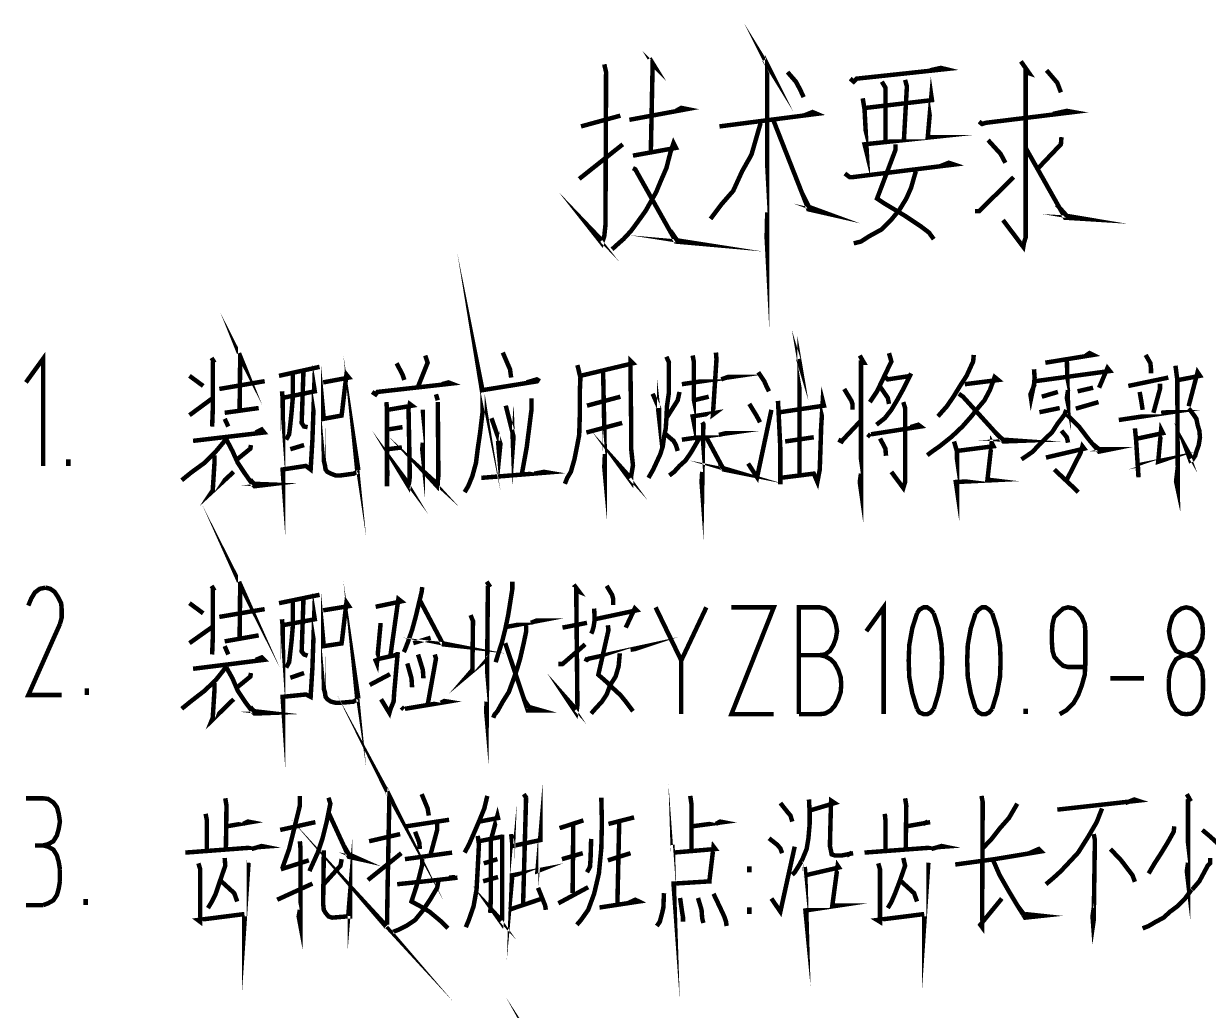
# Model space of a CAD drawing. Header units: millimetres. Extents: x -5 to 3318, y -968 to 297.
# Drawn here: x 648 to 747.4, y -485.4 to -402.6 of the extents above; entities that cross this region are included whole.
import ezdxf

# ---------------------------------------------------------------- set-up
doc = ezdxf.new("R2010")
doc.units = ezdxf.units.MM
doc.header["$LTSCALE"] = 0.25
doc.layers.add('P', color=7, linetype='Continuous')

msp = doc.modelspace()

# ---------------------------------------------------------------- linework, layer by layer
at = {"layer": 'P', "color": 6, "const_width": 0.37488}
for points in [[(710.1648272355214, -405.6504703483869), (710.5652672355218, -406.3008303483869), (710.4147472355216, -405.9997903483869), (710.4147472355216, -421.4295103483869), (710.3664672355217, -420.5263903483868), (710.4147472355216, -418.4247903483869)], [(700.5485872355216, -405.4999503483868), (700.9490272355215, -406.1503103483869), (700.7985072355218, -405.9997903483869), (700.6479872355217, -413.2645103483869)], [(731.7062272355215, -405.7498703483869), (732.4077072355217, -406.7523903483869), (732.1066672355219, -406.6501503483869), (732.1066672355219, -418.7229903483869), (732.1066672355219, -419.6261103483869), (732.1066672355219, -420.5263903483868), (731.9561472355217, -421.0290703483869), (731.9078672355217, -421.3301103483868), (730.2038672355216, -419.0751503483868)], [(696.7401472355218, -405.9997903483869), (696.8906672355215, -406.6501503483869), (696.8395472355219, -419.475590348387), (696.7401472355218, -420.4269903483869), (696.5413472355217, -421.0290703483869), (695.436587235522, -419.6261103483869), (696.5413472355217, -420.7791503483868)], [(712.1187472355218, -406.6501503483869), (712.8202272355215, -407.4538703483869), (713.1723872355219, -408.1042303483869), (713.4705872355216, -408.7545903483868)], [(717.3784272355215, -407.2011103483869), (717.6794672355218, -407.4538703483869), (717.9293872355215, -407.2011103483869), (725.3957472355214, -406.4002303483869), (724.9924672355219, -406.3008303483869), (724.0921872355216, -406.499630348387)], [(733.8589472355216, -406.499630348387), (734.7620672355215, -407.5532703483868), (735.0631072355218, -408.3541503483868)], [(718.4320672355216, -408.8539903483869), (718.5825872355217, -409.7571103483868), (718.7813872355218, -413.5144303483869), (718.5825872355217, -412.7135503483869), (724.2427072355217, -412.1114703483869), (723.8905472355218, -412.1114703483869), (724.1915872355216, -408.6551903483869), (724.2427072355217, -409.0045103483869), (718.6819872355218, -409.6577103483869)], [(720.0338272355216, -407.4538703483869), (720.3348672355219, -407.9537103483869), (720.3348672355219, -412.611310348387)], [(721.9877472355215, -407.3033503483869), (722.1382672355217, -407.8543103483869), (721.8883472355219, -412.3613903483869)], [(698.8445872355214, -410.6573903483869), (703.7038272355217, -409.7571103483868), (703.2011472355216, -409.6577103483869), (702.7524272355217, -409.9076303483869)], [(694.7862272355214, -411.2111903483868), (698.0919872355216, -410.3080703483869)], [(706.4075072355217, -411.2111903483868), (714.5753472355218, -410.1575503483868), (714.2231872355214, -410.0070303483869), (713.4705872355216, -410.3080703483869)], [(710.9174272355217, -410.6573903483869), (713.8738672355216, -418.1720303483869), (715.4245072355216, -418.5241903483869), (713.9221472355216, -417.9732303483869), (713.3711872355216, -416.8713103483869)], [(728.1988272355215, -410.8079103483869), (728.4487472355218, -411.0095503483869), (728.7497872355216, -410.9101503483869), (736.1139072355218, -410.0070303483869), (735.5629472355217, -409.9076303483869), (734.4127472355217, -410.1575503483868)], [(709.8637872355216, -410.9101503483869), (709.1140272355219, -413.5144303483869), (708.9635072355218, -413.8154703483868), (708.3131472355217, -414.9656703483869), (707.5605472355219, -416.621390348387), (706.5580272355219, -417.7715903483869), (705.6577472355216, -418.9757503483869)], [(694.6357072355217, -415.618870348387), (698.2936272355219, -412.7135503483869)], [(699.1456272355217, -413.6649503483868), (702.7524272355217, -413.0145903483869), (702.550787235522, -412.611310348387), (702.3008672355218, -413.3639103483869), (701.9515472355215, -414.7157503483869), (701.4488672355219, -415.8687903483868), (701.0995472355216, -416.7207903483869), (700.6479872355217, -417.5216703483869), (700.1964272355217, -418.3225503483868), (699.5460672355216, -419.2256703483869), (698.9951072355216, -419.9754303483869), (698.3447472355219, -420.6769103483869), (697.9414672355215, -421.0290703483869), (697.3905072355219, -421.5289103483869)], [(721.1868672355217, -412.7135503483869), (721.1868672355217, -413.162270348387), (719.6333872355217, -417.2717503483868), (720.2354672355218, -417.6721903483869), (721.9877472355215, -418.7229903483869), (723.3395872355218, -419.6261103483869), (723.9927872355215, -420.1259503483869), (724.3932272355219, -420.6769103483869)], [(728.9514272355218, -412.3613903483869), (730.0022272355218, -413.5144303483869), (730.4026672355217, -414.2641903483868)], [(735.1113872355218, -412.1114703483869), (735.0631072355218, -412.7135503483869), (733.1603072355219, -414.7157503483869)], [(732.1066672355219, -413.0145903483869), (735.4124272355216, -418.8735103483868), (737.0653072355217, -418.9757503483869), (735.5629472355217, -418.7229903483869), (734.7109472355214, -417.7715903483869)], [(699.1456272355217, -414.7157503483869), (699.3444272355218, -414.817990348387), (702.7524272355217, -420.8785503483869), (704.4535872355218, -421.0290703483869), (702.8518272355218, -420.7791503483868), (702.3008672355218, -419.9754303483869)], [(716.9297072355216, -415.1673103483869), (717.3301472355215, -415.4683503483869), (717.5800672355217, -415.4683503483869), (726.0943872355219, -414.4147103483868), (725.6456672355216, -414.2641903483868), (724.8930672355218, -414.5652303483869)], [(722.8908672355219, -414.9656703483869), (722.4875872355219, -416.3686303483869), (722.0871472355216, -417.2717503483868), (721.5361872355215, -418.1720303483869), (720.8858272355219, -418.9757503483869), (719.9855472355216, -419.8760303483868), (718.9830272355216, -420.4269903483869), (718.2815472355214, -420.8785503483869), (717.6794672355218, -421.0290703483869)], [(727.8495072355217, -418.3225503483868), (728.1988272355215, -418.3225503483868), (731.1041472355219, -415.4683503483869)], [(691.1794272355219, -432.599230348387), (686.5218272355219, -433.3518303483869), (686.2207872355216, -431.8494703483869), (686.5218272355219, -433.7011503483868), (686.5218272355219, -435.2063503483869), (686.3201872355216, -436.9075103483868), (686.121387235522, -438.2621903483869), (685.9708672355218, -439.4635103483869), (685.6698272355216, -440.5654303483869), (685.3176672355216, -441.4174303483869), (685.0194672355219, -441.9172703483869)], [(666.0823472355219, -430.2448703483869), (666.2839872355216, -430.7475503483869), (666.1817472355215, -430.5459103483869), (666.1334672355215, -435.0047103483869)], [(713.0218672355218, -430.7475503483869), (713.1723872355219, -431.2473903483869), (713.1212672355218, -430.9463503483869), (713.1212672355218, -440.5143103483869)], [(649.6529472355219, -439.713430348387), (649.6529472355219, -430.6964303483869), (648.1988672355214, -432.7014703483869)], [(663.7791072355217, -430.6453103483868), (664.0290272355219, -431.0485903483868)], [(676.1018672355217, -440.0655903483869), (675.8008272355219, -438.0605503483869), (676.0024672355216, -440.0655903483869)], [(681.7108672355216, -430.4465103483869), (681.9125072355218, -431.0485903483868), (681.1116272355216, -433.050790348387)], [(688.2229872355215, -430.1965903483868), (688.8250672355216, -431.5995503483869), (688.9244672355217, -432.2981903483869)], [(694.7379472355215, -432.1505103483869), (699.1456272355217, -431.0968703483869), (698.9439872355215, -430.8980703483869), (698.9439872355215, -432.2499103483868), (698.9951072355216, -436.0555103483869), (698.9951072355216, -437.9611503483869), (698.9951072355216, -438.2621903483869), (699.1456272355217, -439.6623103483869), (698.9951072355216, -440.5654303483869), (698.9951072355216, -441.0169903483869), (698.0437072355217, -439.713430348387), (698.9439872355215, -440.715950348387)], [(701.9515472355215, -430.5459103483869), (702.2014672355217, -431.0968703483869)], [(706.1093072355216, -430.1965903483868), (706.1575872355215, -430.7475503483869), (705.8565472355217, -435.4051503483869), (706.0581872355215, -435.2546303483869), (704.1553872355216, -435.5556703483869), (704.2547872355217, -436.0555103483869), (704.2547872355217, -433.5023503483869), (704.2547872355217, -430.9463503483869), (704.1553872355216, -430.4465103483869)], [(718.1821472355218, -430.4465103483869), (718.5314672355216, -431.0485903483868), (718.2815472355214, -431.0485903483868), (718.2815472355214, -441.7667503483869), (718.1821472355218, -441.0652703483869), (718.2815472355214, -440.3637903483868)], [(720.6359072355217, -430.2448703483869), (720.8347072355218, -430.9463503483869), (720.1843472355217, -432.2981903483869), (719.6333872355217, -433.4512303483868), (719.0313072355216, -434.3543503483869)], [(727.7501072355217, -430.3953903483869), (727.6989872355216, -430.9463503483869), (727.1480272355216, -432.1505103483869), (726.5970672355215, -432.9996703483869), (726.046107235522, -433.9027903483869), (725.4951472355215, -434.7036703483868), (724.7425472355217, -435.5556703483869)], [(733.7595472355215, -431.0485903483868), (737.7667872355219, -430.3953903483869), (737.4657472355216, -430.2448703483869), (737.1675472355219, -430.4465103483869)], [(742.1773072355218, -430.3953903483869), (742.5777472355217, -431.0968703483869), (742.6260272355216, -431.5995503483869), (742.6260272355216, -431.9488703483869)], [(663.8785072355217, -430.9463503483869), (663.8785072355217, -435.055830348387), (663.8273872355217, -436.4076703483869)], [(669.4392272355217, -432.1505103483869), (672.8443872355219, -431.3979103483869)], [(669.6891472355219, -433.4512303483868), (669.740267235522, -434.0021903483869), (669.788547235522, -437.3079503483868), (669.788547235522, -438.2621903483869), (669.788547235522, -440.6648303483869), (669.740267235522, -440.0144703483869), (671.6941872355219, -439.713430348387), (672.0946272355218, -440.0144703483869), (672.2451472355215, -437.5095903483868), (672.3956672355216, -433.1501903483869), (672.4439472355216, -433.4512303483868), (669.740267235522, -434.0021903483869)], [(674.849427235522, -435.4562703483869), (673.1965472355218, -435.7573103483869), (673.1454272355218, -435.2063503483869), (673.1454272355218, -436.1066303483869), (673.1965472355218, -438.6115103483869), (673.1965472355218, -439.261870348387), (673.2959472355215, -439.6623103483869), (673.3470672355215, -440.0144703483869), (673.4975872355217, -440.2132703483869), (673.7957872355219, -440.3637903483868), (674.1990672355219, -440.5143103483869), (674.5995072355217, -440.5143103483869), (675.7014272355218, -440.3637903483868), (676.0024672355216, -440.2132703483869)], [(679.3082272355218, -431.0968703483869), (679.8080672355218, -432.0482703483869), (679.9585872355219, -432.4998303483869)], [(694.4851872355216, -431.2473903483869), (694.7379472355215, -432.2981903483869), (694.6868272355218, -433.4512303483868), (694.6868272355218, -435.4051503483869), (694.6357072355217, -437.1091503483869), (694.4369072355216, -438.1599503483869), (694.2352672355219, -439.1624703483869), (693.9342272355216, -440.2132703483869), (693.6331872355217, -440.715950348387), (693.4343872355216, -441.2157903483869)], [(702.1503472355216, -430.9463503483869), (702.1503472355216, -433.6528703483868), (701.9998272355215, -434.7036703483868), (701.9515472355215, -435.7573103483869), (701.9004272355214, -436.5581903483869), (701.7499072355217, -437.3079503483868), (701.6505072355217, -438.0605503483869), (701.4488672355219, -438.710910348387), (701.1478272355216, -439.3641103483869), (700.8467872355218, -440.0144703483869), (700.4463472355219, -440.715950348387)], [(732.8081472355216, -431.5995503483869), (732.8592672355217, -432.2981903483869), (732.8081472355216, -432.8519903483868), (732.5582272355218, -434.053310348387), (732.5071072355217, -433.7011503483868), (732.8592672355217, -432.8519903483868)], [(732.9075472355216, -432.599230348387), (739.1697472355218, -431.7472303483869), (738.9709472355216, -431.4973103483869), (738.2694672355219, -433.1501903483869)], [(735.5629472355217, -430.7475503483869), (735.6623472355218, -434.5048703483869), (735.5629472355217, -434.0021903483869), (735.6623472355218, -433.3518303483869)], [(744.6793472355216, -431.2985103483869), (744.8298672355218, -432.448710348387), (744.8809872355218, -441.718470348387), (744.7304672355217, -441.0169903483869), (744.8809872355218, -439.713430348387)], [(744.9321072355215, -432.4998303483869), (746.7355072355217, -432.1505103483869), (746.5338672355219, -431.8494703483869), (745.7841072355218, -434.7036703483868)], [(661.9245872355218, -432.1505103483869), (663.0776272355215, -432.9996703483869)], [(664.4294672355218, -433.252430348387), (668.2379072355216, -432.599230348387)], [(670.5922672355218, -431.9488703483869), (670.5922672355218, -434.053310348387), (670.4900272355217, -435.2546303483869), (670.3906272355216, -436.2060303483869), (670.2912272355215, -437.0580303483869), (670.0413072355218, -437.5095903483868)], [(671.4925472355217, -431.7472303483869), (671.3420272355215, -436.1066303483869), (671.5436672355218, -436.4076703483869), (671.8447072355216, -436.4587903483869)], [(673.1454272355218, -432.7014703483869), (675.3009872355215, -432.2981903483869), (675.0993472355217, -432.0482703483869), (674.6989072355218, -435.4562703483869)], [(690.228027235522, -432.7014703483869), (691.0800272355218, -432.448710348387), (691.3299472355216, -432.599230348387)], [(696.6407472355218, -431.7472303483869), (696.7912672355219, -439.0630703483869), (696.7912672355219, -440.3637903483868), (696.7401472355218, -439.8128303483869), (696.7912672355219, -438.710910348387)], [(700.7985072355218, -433.6528703483868), (701.3494672355218, -434.9053103483869), (701.3494672355218, -435.2546303483869), (701.3494672355218, -435.7573103483869), (701.2500672355218, -434.8541903483869)], [(703.2522672355217, -432.8519903483868), (707.3617472355218, -432.2499103483868), (707.1089872355215, -432.2499103483868), (706.5580272355219, -432.448710348387)], [(709.664987235522, -431.8494703483869), (710.1648272355214, -432.599230348387), (710.3664672355217, -433.050790348387), (710.5652672355218, -433.4512303483868)], [(722.4875872355219, -431.9488703483869), (721.7889472355218, -433.3518303483869), (721.2862672355218, -434.2521103483869), (720.8347072355218, -435.0047103483869), (720.2837472355218, -435.7061903483868), (719.5822672355216, -436.2571503483869)], [(720.3348672355219, -432.2499103483868), (720.5365072355216, -432.448710348387), (722.4875872355219, -432.1505103483869)], [(726.9975072355219, -432.8519903483868), (729.8034272355217, -432.4998303483869), (729.5023872355218, -432.2499103483868), (729.1019472355215, -433.3518303483869), (728.6503872355215, -434.2038303483869), (728.099427235522, -434.8541903483869), (727.5484672355215, -435.5556703483869), (726.7958672355217, -436.4076703483869), (725.8955872355218, -437.2596703483869), (724.8930672355218, -438.0605503483869), (724.2427072355217, -438.5121103483868), (723.8422672355218, -438.8131503483869)], [(740.7232272355218, -432.9996703483869), (744.0801072355216, -432.2981903483869)], [(677.2549072355218, -433.5023503483869), (677.5531072355216, -433.7011503483868), (677.7036272355217, -433.5023503483869), (683.9175472355219, -432.8008703483869), (683.6647872355215, -432.7014703483869), (683.113827235522, -432.8519903483868)], [(703.0534672355216, -433.5023503483869), (702.9029472355219, -434.2038303483869), (701.9515472355215, -435.7061903483868)], [(711.3178672355216, -434.2521103483869), (711.3689872355217, -435.2063503483869), (711.5195072355218, -438.3104703483868), (711.5195072355218, -440.3637903483868), (711.5195072355218, -441.266910348387), (711.5195072355218, -440.715950348387), (714.3225872355215, -440.3637903483868), (714.6236272355218, -441.0652703483869), (714.8252672355216, -440.0144703483869), (714.9246672355216, -437.0580303483869), (714.9246672355216, -436.7569903483868), (715.0751872355218, -434.2521103483869), (715.1745872355218, -434.6553903483868), (711.4683872355217, -435.2063503483869)], [(716.8785872355215, -433.252430348387), (717.4806672355217, -434.2521103483869), (717.5800672355217, -434.5531503483869), (717.5800672355217, -435.0047103483869)], [(719.8833072355219, -433.050790348387), (720.5365072355216, -434.0021903483869), (720.6359072355217, -434.5048703483869)], [(726.4976672355215, -433.6528703483868), (726.8469872355217, -433.9027903483869), (730.2521472355215, -437.6601103483869), (731.6068272355215, -437.6089903483869), (730.2038672355216, -437.5095903483868), (729.5535072355219, -436.9075103483868)], [(733.4585072355217, -433.9027903483869), (734.8131872355216, -433.5023503483869)], [(736.4660672355217, -433.4512303483868), (737.7667872355219, -433.1501903483869)], [(741.6746272355217, -433.5023503483869), (741.8251472355219, -434.3543503483869), (741.9245472355215, -435.0047103483869)], [(743.3786272355219, -432.8008703483869), (743.3786272355219, -433.252430348387), (742.8276672355219, -435.2546303483869)], [(661.9245872355218, -435.4562703483869), (663.8273872355217, -434.053310348387)], [(678.5556272355216, -435.0047103483869), (680.6089472355216, -434.6553903483868), (680.4101472355219, -434.5048703483869), (680.3107472355218, -434.9053103483869), (680.4101472355219, -440.0655903483869), (680.4101472355219, -440.715950348387), (680.3107472355218, -441.4174303483869), (679.6092672355217, -440.2643903483869), (680.3107472355218, -441.2157903483869), (680.4101472355219, -440.8664703483869)], [(678.4562272355215, -434.3543503483869), (678.5073472355216, -435.055830348387), (678.5073472355216, -441.4174303483869), (678.5073472355216, -440.8664703483869), (678.5556272355216, -440.0655903483869)], [(682.7645072355217, -434.3543503483869), (682.8127872355217, -440.0144703483869), (682.8127872355217, -440.5654303483869), (682.7645072355217, -441.0169903483869), (682.7133872355216, -441.4174303483869), (681.6114672355216, -440.2132703483869), (682.7645072355217, -441.266910348387), (682.7645072355217, -440.8664703483869)], [(682.6139872355216, -433.7011503483868), (682.7645072355217, -434.2038303483869)], [(688.4757472355218, -434.6553903483868), (689.1261072355219, -437.2596703483869), (689.0749872355218, -437.9611503483869), (689.0267072355218, -436.657590348387)], [(690.6284672355218, -434.053310348387), (690.6284672355218, -435.0047103483869), (690.228027235522, -438.1599503483869), (689.8275872355216, -440.3637903483868)], [(698.0919872355216, -433.9027903483869), (695.2889072355215, -434.6553903483868)], [(704.2547872355217, -434.2038303483869), (705.5072272355219, -433.9027903483869)], [(708.9123872355217, -434.5048703483869), (709.4633472355217, -435.4051503483869), (709.7161072355216, -435.8567103483869), (709.8155072355216, -436.0555103483869)], [(721.8372272355218, -434.3543503483869), (721.9877472355215, -434.8541903483869), (721.9877472355215, -439.0630703483869), (721.9877472355215, -439.261870348387), (721.9877472355215, -440.2132703483869), (721.9877472355215, -441.0652703483869), (721.8372272355218, -441.5679503483869), (720.8347072355218, -440.2132703483869)], [(736.315547235522, -434.9053103483869), (738.2183472355218, -434.3543503483869)], [(664.8810272355217, -435.2546303483869), (667.7352272355215, -434.8541903483869)], [(681.5120672355215, -435.0047103483869), (681.5120672355215, -435.4051503483869), (681.5120672355215, -438.8131503483869), (681.4609472355214, -438.3104703483868), (681.5120672355215, -437.7595103483868)], [(708.8129872355216, -439.5117903483869), (709.5655872355219, -440.6648303483869), (710.7669072355216, -435.0047103483869)], [(735.5146672355218, -435.0047103483869), (735.3641472355216, -435.4051503483869), (734.7620672355215, -436.2060303483869), (734.3105072355215, -436.9075103483868), (733.7595472355215, -437.4101903483869), (733.2085872355219, -437.9611503483869), (732.7087472355215, -438.5121103483868), (732.2060672355219, -438.8614303483869), (731.7573472355216, -439.1624703483869)], [(733.2597072355215, -435.2063503483869), (734.9637072355217, -434.8541903483869)], [(735.5629472355217, -435.4051503483869), (736.6165872355218, -436.4587903483869), (737.4174672355216, -437.5095903483868), (738.2694672355219, -438.5121103483868), (739.2691472355218, -438.3104703483868), (738.2694672355219, -438.3104703483868), (737.7185072355219, -437.8589103483869)], [(739.9223472355216, -435.8567103483869), (744.2789072355217, -435.2063503483869), (744.0289872355215, -435.2063503483869), (743.478027235522, -435.2546303483869)], [(745.7841072355218, -434.9053103483869), (745.9317872355218, -435.055830348387), (746.2328272355217, -435.4562703483869), (746.4344672355219, -435.7573103483869), (746.5338672355219, -436.2571503483869), (746.6843872355216, -436.7569903483868), (746.7355072355217, -437.3079503483868), (746.6332672355215, -437.9611503483869), (746.4344672355219, -438.5121103483868), (746.3350672355218, -438.8614303483869), (746.1334272355216, -439.1624703483869), (745.9317872355218, -439.261870348387), (745.5313472355215, -438.1599503483869), (746.0340272355215, -439.0630703483869)], [(662.2256272355216, -437.6089903483869), (668.1867872355215, -436.9075103483868), (667.9851472355217, -436.657590348387), (667.4853072355218, -436.9075103483868)], [(664.8810272355217, -435.7573103483869), (665.1820672355216, -436.4076703483869)], [(678.5556272355216, -436.657590348387), (679.8080672355218, -436.4587903483869)], [(687.2715872355216, -435.7061903483868), (688.0241872355218, -437.8589103483869), (687.9247872355218, -438.8614303483869), (687.8225472355216, -437.6089903483869)], [(695.2377872355219, -436.9075103483868), (698.2425072355218, -436.1066303483869)], [(704.9562672355219, -436.0555103483869), (705.0556672355215, -436.2060303483869), (704.9562672355219, -441.7667503483869), (704.9051472355218, -441.0652703483869), (704.9562672355219, -440.2132703483869)], [(716.3787472355216, -437.5095903483868), (716.6769472355218, -437.6601103483869), (716.7791872355219, -437.5095903483868), (718.2815472355214, -435.9049903483869)], [(719.1335472355217, -437.0580303483869), (723.2913072355218, -436.4076703483869), (723.0896672355216, -436.2571503483869), (722.4393072355215, -436.4587903483869)], [(741.2741872355218, -436.5581903483869), (741.3735872355219, -437.5095903483868), (741.5752272355217, -440.6648303483869), (741.5241072355216, -439.6623103483869), (743.5291472355216, -439.261870348387), (743.2281072355217, -439.3641103483869), (743.478027235522, -436.657590348387), (743.6285472355216, -436.9586303483869), (741.5241072355216, -437.4101903483869)], [(665.0315472355214, -437.2596703483869), (664.8810272355217, -437.6089903483869), (664.1284272355215, -438.5121103483868), (663.1770272355216, -439.4635103483869), (662.0751072355215, -440.2643903483869), (661.2742272355217, -440.9147503483869)], [(665.0315472355214, -437.5095903483868), (665.5313872355218, -438.4609903483869), (665.9829472355218, -439.4635103483869), (666.5821872355218, -440.3637903483868), (667.1842672355215, -441.2157903483869), (667.3859072355217, -441.4174303483869), (668.6383472355219, -441.266910348387), (667.3347872355216, -441.2157903483869), (667.0337472355218, -440.8664703483869)], [(701.9004272355214, -437.0580303483869), (702.550787235522, -437.6089903483869), (702.7524272355217, -437.9611503483869), (702.9029472355219, -438.4609903483869)], [(704.7063472355217, -437.4101903483869), (704.0048672355215, -438.6115103483869), (703.553307235522, -439.261870348387), (703.0534672355216, -439.713430348387), (702.6019072355216, -440.2132703483869), (702.2014672355217, -440.5143103483869)], [(703.2522672355217, -437.5095903483868), (707.1601072355215, -436.9586303483869), (706.9584672355218, -436.9586303483869), (706.3592272355218, -437.1091503483869)], [(705.3055872355217, -437.3079503483868), (706.7596672355216, -440.0144703483869), (707.7621872355217, -440.2132703483869), (706.7596672355216, -439.9150703483868), (706.4075072355217, -439.5117903483869)], [(714.3225872355215, -437.3079503483868), (711.9199472355217, -437.6601103483869)], [(718.8325072355219, -437.0580303483869), (719.0824272355217, -437.2596703483869)], [(719.8833072355219, -437.4101903483869), (720.3348672355219, -438.2621903483869), (720.3859872355215, -438.8614303483869)], [(726.0943872355219, -437.6601103483869), (726.3471472355218, -438.5121103483868), (726.3471472355218, -441.7667503483869), (726.2449072355216, -441.0652703483869), (729.3007472355216, -440.9147503483869), (728.9003072355217, -440.8664703483869), (729.2524672355216, -437.7595103483868), (729.4029872355218, -438.0605503483869), (726.2960272355217, -438.4609903483869)], [(735.1113872355218, -436.7569903483868), (735.5629472355217, -437.3079503483868), (735.6623472355218, -437.7595103483868)], [(667.0848672355219, -437.9611503483869), (667.0337472355218, -438.2621903483869), (665.9318272355217, -439.1624703483869)], [(671.5436672355218, -437.9611503483869), (670.3906272355216, -438.3104703483868)], [(679.7569472355217, -438.1599503483869), (678.5556272355216, -438.3104703483868)], [(733.8106672355216, -439.0119503483869), (737.0170272355217, -438.2621903483869), (736.8665072355216, -438.0605503483869), (736.7159872355219, -438.6115103483869), (735.5629472355217, -440.8664703483869)], [(651.7545472355218, -439.713430348387), (651.7545472355218, -439.1624703483869)], [(664.0290272355219, -438.8131503483869), (664.0290272355219, -439.3641103483869), (663.8785072355217, -441.7667503483869), (663.7791072355217, -441.9172703483869), (665.6307872355219, -440.2132703483869)], [(686.4195872355217, -440.715950348387), (691.9803072355217, -440.2643903483869), (691.6821072355215, -440.2132703483869), (690.8783872355216, -440.3637903483868)], [(735.4124272355216, -440.8664703483869), (734.5121472355218, -440.0144703483869), (736.1650272355218, -441.5679503483869), (736.5143472355217, -441.9172703483869)], [(666.0823472355219, -449.431910348387), (666.2839872355216, -449.8834703483869), (666.1817472355215, -449.6818303483869), (666.1334672355215, -454.1406303483868)], [(676.1018672355217, -459.2497903483869), (675.8008272355219, -457.1964703483868), (676.0024672355216, -459.2497903483869)], [(686.8711472355217, -449.431910348387), (687.172187235522, -449.8834703483869)], [(689.0267072355218, -449.431910348387), (689.0267072355218, -450.0339903483869), (688.6745472355215, -452.2378303483869), (688.4246272355217, -453.4391503483869), (688.1747072355215, -454.4416703483869), (687.8225472355216, -455.5435903483869), (687.6237472355215, -456.1939503483869)], [(649.8517472355215, -449.9317503483869), (649.3519072355216, -450.0339903483869), (648.9514672355217, -450.3321903483869), (648.6504272355214, -450.8348703483869), (648.4005072355217, -451.436950348387)], [(651.0530672355217, -452.9875903483869), (651.2035872355218, -452.4366303483869), (651.2035872355218, -451.7862703483869), (651.1553072355218, -451.2353103483869), (650.9025472355215, -450.7354703483869), (650.6043472355218, -450.2839103483869), (650.2521872355219, -450.0339903483869), (649.8517472355215, -449.9317503483869)], [(663.7791072355217, -449.7812303483869), (664.0290272355219, -450.1845103483869)], [(663.8785072355217, -450.0339903483869), (663.8785072355217, -454.2400303483869), (663.8273872355217, -455.5435903483869)], [(669.4392272355217, -451.2353103483869), (672.8443872355219, -450.5338303483868)], [(669.6891472355219, -452.5871503483869), (669.740267235522, -453.0898303483868), (669.788547235522, -456.4949903483869), (669.788547235522, -457.3981103483869), (669.788547235522, -459.8007503483868), (669.740267235522, -459.0992703483869), (671.6941872355219, -458.9004703483869), (672.0946272355218, -459.0992703483869), (672.2451472355215, -456.6455103483869), (672.3956672355216, -452.2861103483868), (672.4439472355216, -452.5871503483869), (669.740267235522, -453.0898303483868)], [(674.849427235522, -454.5921903483869), (673.1965472355218, -454.8421103483869), (673.1454272355218, -454.2911503483869), (673.1454272355218, -455.2936703483869), (673.1965472355218, -457.7474303483868), (673.1965472355218, -458.3977903483869), (673.2959472355215, -458.7499503483868), (673.3470672355215, -459.0992703483869), (673.4975872355217, -459.3009103483869), (673.7957872355219, -459.4997103483869), (674.1990672355219, -459.6019503483869), (674.5995072355217, -459.6019503483869), (675.7014272355218, -459.4997103483869), (676.0024672355216, -459.3009103483869)], [(681.4609472355214, -449.8834703483869), (681.4126672355214, -450.2839103483869), (680.9099872355218, -452.3883503483869), (680.6089472355216, -453.490270348387), (680.2596272355217, -454.492790348387), (680.0097072355215, -455.1431503483868), (679.9074672355218, -455.3419503483868)], [(686.9705472355217, -449.7812303483869), (686.8711472355217, -460.8032703483868), (686.8228672355217, -460.2523103483868), (686.8711472355217, -459.4997103483869)], [(694.1841472355218, -449.6818303483869), (694.6357072355217, -450.2839103483869), (694.3857872355215, -450.1845103483869), (694.4851872355216, -459.8007503483868), (694.4369072355216, -460.152910348387), (694.3857872355215, -460.4539503483869), (693.5849072355218, -459.2497903483869), (694.3857872355215, -460.152910348387)], [(696.9417872355216, -449.7812303483869), (697.3905072355219, -450.5338303483868), (697.4927472355216, -450.8859903483869), (697.4927472355216, -451.3858303483869)], [(661.9245872355218, -451.2353103483869), (663.0776272355215, -452.0873103483868)], [(670.5922672355218, -451.0847903483868), (670.5922672355218, -453.2403503483869), (670.4900272355217, -454.4416703483869), (670.3906272355216, -455.3419503483868), (670.2912272355215, -456.1939503483869), (670.0413072355218, -456.6455103483869)], [(671.4925472355217, -450.8859903483869), (671.3420272355215, -455.2936703483869), (671.5436672355218, -455.5435903483869), (671.8447072355216, -455.6429903483869)], [(673.1454272355218, -451.8373903483869), (675.3009872355215, -451.4852303483869), (675.0993472355217, -451.1841903483869), (674.6989072355218, -454.5921903483869)], [(677.5531072355216, -451.5363503483869), (679.7086672355217, -451.0847903483868), (679.4587472355215, -450.8859903483869), (678.8055472355218, -455.5435903483869)], [(681.3104272355217, -451.0847903483868), (683.2160672355217, -454.6915903483869), (684.1163472355215, -454.7909903483869), (683.113827235522, -454.5921903483869)], [(695.9392672355216, -452.5871503483869), (699.446667235522, -451.8373903483869), (699.2961472355219, -451.6868703483869), (698.5435472355216, -453.2886303483868)], [(720.1843472355217, -460.5533503483869), (720.1843472355217, -451.5846303483869), (718.7331072355219, -453.5896703483869)], [(664.4294672355218, -452.3883503483869), (668.2379072355216, -451.7351503483869)], [(685.5193072355214, -452.2378303483869), (685.7209472355216, -452.7376703483869), (685.6698272355216, -456.8471503483869), (685.3687872355217, -457.1964703483868), (686.9222672355218, -455.8929103483869)], [(695.8881472355215, -451.6868703483869), (695.9392672355216, -452.5871503483869), (695.8398672355215, -453.2403503483869), (695.7376272355218, -453.5896703483869), (695.6382272355218, -453.7913103483869)], [(701.0484272355216, -451.5846303483869), (703.2011472355216, -456.0434303483869), (705.3055872355217, -451.5846303483869)], [(707.4100272355217, -451.5846303483869), (710.9685472355218, -451.5846303483869), (707.4100272355217, -460.5533503483869), (710.9685472355218, -460.5533503483869)], [(714.8252672355216, -455.5947103483868), (715.2739872355214, -455.5435903483869), (715.6772672355219, -455.2425503483869), (715.9754672355216, -454.7427103483869), (716.1771072355218, -454.1917503483869), (716.2765072355219, -453.5896703483869), (716.1771072355218, -452.9875903483869), (715.9754672355216, -452.3883503483869), (715.6772672355219, -451.9879103483869), (715.2739872355214, -451.6868703483869), (714.8252672355216, -451.5846303483869), (713.0701472355217, -451.5846303483869), (713.0701472355217, -460.5533503483869)], [(722.990267235522, -452.0873103483868), (722.5898272355216, -453.3397503483869), (722.3399072355214, -454.7427103483869), (722.2887872355218, -456.0434303483869), (722.3399072355214, -457.4463903483869), (722.5898272355216, -458.7982303483868), (722.990267235522, -460.1017903483869)], [(724.3932272355219, -452.0873103483868), (724.1433072355217, -451.7862703483869), (723.8422672355218, -451.5846303483869), (723.5412272355215, -451.5846303483869), (723.1890672355216, -451.7862703483869), (722.990267235522, -452.0873103483868)], [(724.3932272355219, -460.1017903483869), (724.7936672355218, -458.7982303483868), (725.0435872355215, -457.4463903483869), (725.0947072355216, -456.0434303483869), (725.0435872355215, -454.7427103483869), (724.7936672355218, -453.3397503483869), (724.3932272355219, -452.0873103483868)], [(727.8977872355217, -452.0873103483868), (727.4973472355218, -453.3397503483869), (727.2474272355216, -454.7427103483869), (727.1991472355217, -456.0434303483869), (727.2474272355216, -457.4463903483869), (727.4973472355218, -458.7982303483868), (727.8977872355217, -460.1017903483869)], [(729.3007472355216, -452.0873103483868), (729.0508272355219, -451.7862703483869), (728.7497872355216, -451.5846303483869), (728.4487472355218, -451.5846303483869), (728.1505472355216, -451.7862703483869), (727.8977872355217, -452.0873103483868)], [(729.3007472355216, -460.1017903483869), (729.7011872355215, -458.7982303483868), (729.9539472355218, -457.4463903483869), (730.0022272355218, -456.0434303483869), (729.9539472355218, -454.7427103483869), (729.7011872355215, -453.3397503483869), (729.3007472355216, -452.0873103483868)], [(734.9637072355217, -460.5533503483869), (735.5629472355217, -460.2011903483869), (736.1139072355218, -459.6502303483869), (736.5143472355217, -458.9487503483869), (736.8153872355215, -458.147870348387), (737.0653072355217, -457.2475903483869), (737.1164272355218, -456.3444703483869), (737.1164272355218, -453.5896703483869), (737.0653072355217, -452.9875903483869), (736.8153872355215, -452.3883503483869), (736.5143472355217, -451.9879103483869), (736.1650272355218, -451.6868703483869), (735.6623472355218, -451.5846303483869), (735.2619072355219, -451.6868703483869), (734.9125872355216, -451.9879103483869), (734.5121472355218, -452.3883503483869), (734.3616272355216, -452.9875903483869), (734.3105072355215, -453.5896703483869), (734.3105072355215, -454.5410703483869), (734.3616272355216, -455.2425503483869), (734.5121472355218, -455.7423903483868), (734.9125872355216, -456.1939503483869), (735.2619072355219, -456.4949903483869), (735.6623472355218, -456.5943903483869), (737.1164272355218, -456.5943903483869)], [(746.9854272355215, -453.5896703483869), (746.9343072355218, -452.9875903483869), (746.7355072355217, -452.3883503483869), (746.4344672355219, -451.9879103483869), (746.0340272355215, -451.6868703483869), (745.5824672355216, -451.5846303483869), (745.1820272355217, -451.6868703483869), (744.7304672355217, -451.9879103483869), (744.4294272355219, -452.3883503483869), (744.2306272355218, -452.9875903483869), (744.1283872355216, -453.5896703483869), (744.2306272355218, -454.1917503483869), (744.4294272355219, -454.7427103483869), (744.7304672355217, -455.2425503483869), (745.1820272355217, -455.4441903483869), (745.5824672355216, -455.5947103483868), (746.0340272355215, -455.4441903483869), (746.4344672355219, -455.2425503483869), (746.7355072355217, -454.7427103483869), (746.9343072355218, -454.1917503483869), (746.9854272355215, -453.5896703483869)], [(651.0530672355217, -452.9875903483869), (648.4005072355217, -458.9487503483869), (651.2035872355218, -458.9487503483869)], [(661.9245872355218, -454.5921903483869), (663.8273872355217, -453.2403503483869)], [(677.9535472355219, -452.888190348387), (677.9535472355219, -453.0898303483868), (677.6553472355217, -456.2961903483869), (677.5531072355216, -456.0434303483869), (677.9052672355219, -455.8929103483869), (679.4587472355215, -455.5435903483869)], [(690.1769072355219, -453.0898303483868), (690.1769072355219, -453.6407903483869), (689.9781072355217, -454.5921903483869), (689.6770672355215, -455.8929103483869), (689.4271472355217, -456.7449103483868), (689.0749872355218, -457.7474303483868), (688.7256672355215, -458.6988303483869), (688.2229872355215, -459.4997103483869), (687.7742672355216, -460.3034303483869), (687.5243472355219, -460.6016303483868), (687.4221072355217, -460.8543903483869)], [(688.4757472355218, -453.2403503483869), (691.3810672355216, -452.6893903483868), (691.0800272355218, -452.6893903483868), (690.5773472355218, -452.888190348387)], [(693.2327472355219, -453.2886303483868), (695.2889072355215, -452.888190348387)], [(697.0411872355216, -453.0898303483868), (697.0923072355217, -453.490270348387), (696.2403072355219, -457.2475903483869), (696.5896272355217, -457.545790348387), (697.0411872355216, -457.9490703483868), (697.4927472355216, -458.3977903483869), (698.0919872355216, -458.9487503483869), (698.5435472355216, -459.4997103483869), (698.8445872355214, -459.9029903483869), (699.1456272355217, -460.3034303483869)], [(664.8810272355217, -454.4416703483869), (667.7352272355215, -453.9389903483868)], [(682.1624272355216, -454.1406303483868), (680.7111872355217, -454.5921903483869)], [(695.0872672355217, -455.8929103483869), (695.2889072355215, -455.9951503483869), (695.436587235522, -455.8929103483869), (699.5943472355216, -454.9926303483869), (699.2961472355219, -455.092030348387), (698.9439872355215, -455.1431503483868)], [(664.8810272355217, -454.8421103483869), (665.1820672355216, -455.5435903483869)], [(679.4076272355219, -455.3419503483868), (679.1065872355216, -458.7499503483868), (679.0583072355216, -459.4997103483869), (678.8055472355218, -460.1017903483869), (678.7061472355217, -460.4539503483869), (678.0046672355215, -459.3009103483869)], [(681.1116272355216, -455.5435903483869), (681.5120672355215, -456.8471503483869), (681.5603472355215, -457.545790348387)], [(682.5145872355215, -455.5435903483869), (682.6139872355216, -455.8929103483869), (681.9125072355218, -459.8007503483868)], [(688.4246272355217, -454.5921903483869), (690.3274272355216, -460.2523103483868), (691.4804672355217, -460.2523103483868), (690.4296672355217, -459.9512703483869), (689.9781072355217, -459.3009103483869)], [(692.8834272355216, -456.3444703483869), (693.2327472355219, -456.3444703483869), (695.1383872355218, -454.6915903483869)], [(698.0437072355217, -455.4441903483869), (697.9414672355215, -456.5461103483869), (697.6915472355217, -457.3981103483869), (697.2399872355218, -458.099590348387), (696.9417872355216, -458.9004703483869), (696.5413472355217, -459.4997103483869), (695.9875472355216, -460.1017903483869), (695.6382272355218, -460.5022303483869)], [(665.0315472355214, -456.3444703483869), (664.8810272355217, -456.7449103483868), (664.1284272355215, -457.696310348387), (663.1770272355216, -458.5994303483869), (662.0751072355215, -459.4514303483869), (661.2742272355217, -460.1017903483869)], [(662.2256272355216, -456.7449103483868), (668.1867872355215, -455.9951503483869), (667.9851472355217, -455.7935103483869), (667.4853072355218, -455.9951503483869)], [(680.2085072355217, -456.2961903483869), (680.5606672355216, -457.545790348387), (680.6089472355216, -458.2983903483869)], [(703.2011472355216, -456.0434303483869), (703.2011472355216, -460.5533503483869)], [(713.0701472355217, -460.5533503483869), (714.8252672355216, -460.5533503483869), (715.2739872355214, -460.5022303483869), (715.7255472355218, -460.2523103483868), (716.0777072355218, -459.8518703483869), (716.3787472355216, -459.3009103483869), (716.5775472355217, -458.6988303483869), (716.6286672355218, -458.099590348387), (716.5775472355217, -457.4463903483869), (716.3787472355216, -456.8471503483869), (716.0777072355218, -456.2961903483869), (715.7255472355218, -455.9440303483868), (715.2739872355214, -455.6941103483869), (714.8252672355216, -455.5947103483868), (713.0701472355217, -455.5947103483868)], [(746.9854272355215, -457.545790348387), (746.9343072355218, -456.9465503483868), (746.7355072355217, -456.4438703483869), (746.4344672355219, -455.9440303483868), (746.0340272355215, -455.6941103483869), (745.5824672355216, -455.5947103483868), (745.1820272355217, -455.6941103483869), (744.7304672355217, -455.9440303483868), (744.4294272355219, -456.4438703483869), (744.2306272355218, -456.9465503483868), (744.1283872355216, -457.545790348387)], [(665.0315472355214, -456.6455103483869), (665.5313872355218, -457.545790348387), (665.9829472355218, -458.5994303483869), (666.5821872355218, -459.4997103483869), (667.1842672355215, -460.3034303483869), (667.3859072355217, -460.5022303483869), (668.6383472355219, -460.4539503483869), (667.3347872355216, -460.3034303483869), (667.0337472355218, -459.9512703483869)], [(667.0848672355219, -457.097070348387), (667.0337472355218, -457.3981103483869), (665.9318272355217, -458.2983903483869)], [(671.5436672355218, -457.097070348387), (670.3906272355216, -457.4975103483869)], [(677.0532672355216, -458.099590348387), (678.7572672355218, -457.1964703483868)], [(653.3080272355219, -458.9487503483869), (653.3080272355219, -458.3977903483869)], [(664.0290272355219, -457.9490703483868), (664.0290272355219, -458.4489103483869), (663.8785072355217, -460.8543903483869), (663.7791072355217, -461.1043103483869), (665.6307872355219, -459.3009103483869)], [(739.2208672355218, -457.545790348387), (742.0267872355216, -457.545790348387)], [(744.1283872355216, -458.5994303483869), (744.1283872355216, -457.545790348387)], [(746.9854272355215, -457.545790348387), (746.9854272355215, -458.5994303483869)], [(678.5073472355216, -467.0654703483868), (678.8055472355218, -467.6164303483869), (678.7061472355217, -467.4147903483869), (678.5556272355216, -474.9294303483869), (678.5073472355216, -477.9852703483868), (678.5073472355216, -478.2351903483868)], [(680.0097072355215, -460.1017903483869), (683.6165072355216, -459.4997103483869), (683.3154672355217, -459.4514303483869), (683.0144272355219, -459.6019503483869)], [(744.1283872355216, -458.5994303483869), (744.2306272355218, -459.2015103483868), (744.4294272355219, -459.7524703483869), (744.7304672355217, -460.2011903483869), (745.1820272355217, -460.5022303483869), (745.5824672355216, -460.5533503483869), (746.0340272355215, -460.5022303483869), (746.4344672355219, -460.2011903483869), (746.7355072355217, -459.7524703483869), (746.9343072355218, -459.2015103483868), (746.9854272355215, -458.5994303483869)], [(679.7086672355217, -459.9512703483869), (679.9074672355218, -460.152910348387)], [(722.990267235522, -460.1017903483869), (723.1890672355216, -460.4028303483869), (723.5412272355215, -460.5533503483869), (723.8422672355218, -460.5533503483869), (724.1433072355217, -460.4028303483869), (724.3932272355219, -460.1017903483869)], [(727.8977872355217, -460.1017903483869), (728.1505472355216, -460.4028303483869), (728.4487472355218, -460.5533503483869), (728.7497872355216, -460.5533503483869), (729.0508272355219, -460.4028303483869), (729.3007472355216, -460.1017903483869)], [(732.1066672355219, -460.5533503483869), (732.1066672355219, -460.1017903483869)], [(671.1915072355218, -467.4147903483869), (671.1915072355218, -468.2185103483869), (670.2912272355215, -471.8735903483869), (669.740267235522, -473.4270703483869)], [(681.4126672355214, -467.2642703483868), (681.9125072355218, -468.4684303483868), (682.0119072355219, -469.0676703483869)], [(686.9222672355218, -467.4147903483869), (686.6723472355216, -468.4684303483868), (686.2207872355216, -469.5703503483869), (685.7692272355216, -470.6211503483869), (685.3687872355217, -471.5242703483868), (685.0194672355219, -472.1746303483869)], [(688.9244672355217, -470.6211503483869), (689.0267072355218, -471.5242703483868), (689.0267072355218, -473.1771503483869), (688.9755872355217, -474.6283903483869), (689.0267072355218, -474.0774303483869), (691.3810672355216, -473.6287103483869), (691.1311472355219, -473.7281103483868), (691.3810672355216, -470.7716703483869), (691.3810672355216, -471.1238303483868), (689.0267072355218, -471.6236703483869)], [(689.9781072355217, -467.2642703483868), (690.228027235522, -467.6164303483869)], [(702.4513872355219, -471.5242703483868), (702.5025072355215, -472.3251503483868), (702.6019072355216, -475.4803903483869), (702.550787235522, -474.7789103483869), (705.7571472355216, -474.5801103483868)], [(703.9537472355219, -467.4147903483869), (704.0531472355215, -468.067990348387), (704.0531472355215, -471.9729903483869)], [(728.4004672355218, -467.4147903483869), (728.4998672355218, -467.9174703483868), (728.4487472355218, -478.4368303483869), (728.3010672355217, -478.2351903483868), (730.104467235522, -476.0313503483869)], [(745.6335872355216, -467.2642703483868), (745.8835072355218, -467.7158303483869), (745.7329872355217, -467.8152303483869), (745.7329872355217, -474.5801103483868), (745.6335872355216, -473.7281103483868), (745.7329872355217, -473.0266303483869)], [(648.1988672355214, -467.6164303483869), (649.6529472355219, -467.6164303483869)], [(649.6529472355219, -471.5725503483868), (650.0533872355218, -471.473150348387), (650.5021072355216, -471.2232303483869), (650.8031472355215, -470.7233903483869), (650.9536672355216, -470.1695903483869), (651.0530672355217, -469.5703503483869), (650.9536672355216, -468.9199903483868), (650.8031472355215, -468.3661903483869), (650.5021072355216, -467.9657503483869), (650.0533872355218, -467.6675503483868), (649.6529472355219, -467.6164303483869)], [(664.9293072355217, -467.6164303483869), (665.0315472355214, -468.2185103483869), (664.9804272355218, -471.9729903483869)], [(673.5969872355217, -467.5653103483869), (673.7475072355219, -468.067990348387), (673.4464672355216, -469.5703503483869), (673.0971472355218, -470.9733103483868), (672.6938672355218, -472.1746303483869), (671.9923872355216, -473.7281103483868)], [(690.1769072355219, -467.5653103483869), (689.9269872355217, -476.4829103483869)], [(696.4902272355216, -467.5653103483869), (696.5413472355217, -469.6186303483869), (696.4902272355216, -471.8253103483869), (696.2885872355218, -473.9269103483869), (695.8881472355215, -475.6309103483868), (695.3883072355216, -476.9827503483868), (694.7862272355214, -477.8347503483869), (694.4369072355216, -478.2351903483868)], [(711.5195072355218, -468.0168703483869), (712.1187472355218, -468.7694703483869), (712.3686672355216, -469.0676703483869), (712.5191872355217, -469.5703503483869)], [(713.9221472355216, -467.7158303483869), (713.9732672355217, -468.7694703483869), (713.9732672355217, -469.8202703483869), (713.8738672355216, -470.9733103483868), (713.7233472355219, -471.8735903483869), (713.3711872355216, -472.725590348387), (713.0701472355217, -473.2765503483869), (712.7208272355219, -473.8275103483869), (712.5191872355217, -474.0291503483868)], [(714.0726672355217, -468.6189503483869), (716.0777072355218, -468.0168703483869), (715.7766672355219, -467.8152303483869), (715.7255472355218, -469.6186303483869), (715.6772672355219, -471.6236703483869), (715.7766672355219, -472.0752303483869), (715.8249472355219, -472.3251503483868), (716.1259872355217, -472.4245503483869), (716.6286672355218, -472.4245503483869), (717.6283472355217, -472.2257503483869)], [(721.9877472355215, -467.6164303483869), (722.0871472355216, -468.2185103483869), (722.0388672355216, -471.9729903483869)], [(731.4051872355217, -468.067990348387), (730.7037072355215, -469.2693103483869), (729.9539472355218, -470.1213103483869), (729.2524672355216, -471.0215903483869), (728.4487472355218, -471.8735903483869)], [(738.5193872355217, -468.4684303483868), (738.0678272355217, -469.6186303483869), (737.3663472355215, -470.8227903483869), (736.5143472355217, -472.1746303483869), (735.8639872355216, -472.8761103483869), (735.0631072355218, -473.7281103483868), (734.4610272355217, -474.2790703483869), (733.8106672355216, -474.8300303483869)], [(734.7620672355215, -468.5678303483869), (741.5241072355216, -467.8152303483869), (741.2230672355217, -467.7158303483869), (740.4733072355216, -468.0168703483869)], [(663.2764272355216, -468.9199903483868), (663.3786672355218, -469.4198303483869), (663.3786672355218, -472.0752303483869)], [(673.5969872355217, -468.8177503483869), (675.3009872355215, -472.5267903483868), (676.2012672355218, -472.725590348387), (675.3009872355215, -472.3251503483868), (674.9005472355216, -471.6236703483869)], [(680.1091072355216, -469.9707903483869), (683.7159072355216, -469.4198303483869)], [(686.2719072355217, -469.5703503483869), (687.8225472355216, -469.2693103483869), (687.7742672355216, -469.0676703483869), (687.2233072355216, -471.1238303483868), (687.2233072355216, -473.8275103483869), (687.2233072355216, -475.8325503483869), (687.172187235522, -477.2355103483869)], [(694.9878672355217, -469.4709503483869), (692.9828272355217, -470.1213103483869)], [(697.0923072355217, -469.7691503483869), (699.2450272355218, -469.2181903483869)], [(720.2837472355218, -468.9199903483868), (720.3348672355219, -469.4198303483869), (720.3348672355219, -472.0752303483869)], [(665.0315472355214, -469.9707903483869), (667.0848672355219, -469.6186303483869), (666.8349472355217, -469.5703503483869), (666.4345072355218, -469.7691503483869)], [(672.4950672355217, -469.6186303483869), (669.5386272355217, -470.2718303483869)], [(678.4562272355215, -478.4368303483869), (677.2549072355218, -477.0338703483869), (678.4562272355215, -478.3374303483869)], [(680.8617072355219, -470.4223503483869), (681.2110272355217, -471.322630348387), (681.2621472355218, -471.8735903483869)], [(682.7133872355216, -469.6186303483869), (682.7133872355216, -470.2718303483869), (682.1624272355216, -472.3251503483868)], [(694.0847472355217, -475.579790348387), (694.1358672355218, -469.8202703483869)], [(697.9925872355216, -469.6186303483869), (697.8420672355214, -476.4317903483869)], [(704.1042672355215, -469.9707903483869), (706.7085472355216, -469.6186303483869), (706.4586272355218, -469.5703503483869), (706.1093072355216, -469.7691503483869)], [(722.0871472355216, -469.9707903483869), (724.0921872355216, -469.6186303483869)], [(723.8905472355218, -469.5703503483869), (723.4901072355215, -469.7691503483869)], [(744.5799472355216, -469.9707903483869), (744.5316672355216, -470.4223503483869), (744.0289872355215, -471.322630348387), (743.478027235522, -472.2257503483869), (742.9270672355215, -473.0777503483869), (742.4272272355215, -473.9269103483869)], [(746.9343072355218, -470.2718303483869), (747.5875072355216, -470.8227903483869), (748.1384672355216, -471.322630348387), (748.4366672355218, -471.6747903483869), (748.6383072355216, -472.0752303483869), (748.8882272355218, -472.4245503483869), (749.0387472355214, -472.725590348387)], [(671.1915072355218, -471.2232303483869), (671.2426272355215, -471.8253103483869), (671.2426272355215, -478.3374303483869), (671.0921072355218, -477.5337103483869), (671.1915072355218, -476.9827503483868)], [(673.1965472355218, -471.9729903483869), (673.1965472355218, -472.3251503483868), (673.1454272355218, -476.4829103483869), (673.1965472355218, -476.9827503483868), (673.3470672355215, -477.2355103483869), (673.5969872355217, -477.5337103483869), (673.8980272355216, -477.6359503483868), (675.1504672355218, -477.5337103483869), (675.4003872355215, -477.5337103483869), (675.4003872355215, -475.6309103483868), (675.2498672355218, -477.4854303483869)], [(677.0021472355215, -471.2232303483869), (679.6092672355217, -470.6211503483869)], [(686.121387235522, -470.7716703483869), (686.2207872355216, -471.473150348387), (686.121387235522, -473.4270703483869), (686.0191472355218, -475.2815903483869), (685.7692272355216, -476.6845503483869), (685.3687872355217, -477.8347503483869), (685.1188672355215, -478.4368303483869)], [(688.1747072355215, -470.6722703483869), (688.1747072355215, -473.0266303483869), (688.1747072355215, -476.6845503483869), (688.1747072355215, -477.6842303483869), (688.1235872355219, -478.0846703483869), (687.5243472355219, -477.2355103483869), (688.1235872355219, -477.8858703483869)], [(686.2207872355216, -471.2232303483869), (688.2229872355215, -470.8227903483869)], [(695.6382272355218, -471.0215903483869), (695.5871072355217, -472.725590348387), (695.5388272355217, -473.3759503483869), (695.2889072355215, -473.8275103483869)], [(705.5583472355215, -474.5801103483868), (705.9076672355218, -471.6747903483869), (706.0581872355215, -471.8735903483869), (702.550787235522, -472.1746303483869)], [(710.5652672355218, -470.9733103483868), (711.2667472355215, -471.5242703483868), (711.5195072355218, -471.8253103483869), (711.6671872355219, -472.2257503483869)], [(737.8179072355215, -470.6211503483869), (737.9173072355215, -471.1238303483868), (737.8179072355215, -477.8347503483869), (737.7667872355219, -478.1869103483868), (737.7185072355219, -477.5337103483869), (737.8179072355215, -476.8322303483869)], [(649.6529472355219, -471.5725503483868), (648.9514672355217, -471.5725503483868)], [(651.0530672355217, -473.5775903483868), (650.9536672355216, -472.9755103483869), (650.8031472355215, -472.4245503483869), (650.5021072355216, -471.924710348387), (650.0533872355218, -471.6747903483869), (649.6529472355219, -471.5725503483868)], [(661.5752672355216, -472.1746303483869), (668.2379072355216, -471.6747903483869), (667.9851472355217, -471.6236703483869), (667.1331472355218, -471.8735903483869)], [(676.9027472355219, -474.4778703483869), (679.7086672355217, -472.2257503483869)], [(680.0097072355215, -472.725590348387), (683.9658272355218, -472.1746303483869)], [(694.9367472355216, -472.2257503483869), (693.1844672355219, -472.725590348387)], [(698.9439872355215, -472.2257503483869), (697.0411872355216, -472.8249903483869)], [(710.7669072355216, -476.0313503483869), (711.5195072355218, -477.1332703483869), (712.7208272355219, -471.6747903483869)], [(717.5289472355216, -472.1746303483869), (717.0773872355217, -472.4245503483869)], [(718.5825872355217, -472.1746303483869), (725.2935072355217, -471.6747903483869), (725.0435872355215, -471.6236703483869), (724.1915872355216, -471.8735903483869)], [(726.1966272355216, -473.1771503483869), (729.5023872355218, -472.725590348387), (733.4102272355217, -472.0752303483869), (733.2085872355219, -471.8735903483869), (732.4077072355217, -472.2257503483869)], [(741.2741872355218, -474.6283903483869), (741.0725472355216, -474.0774303483869), (740.1211472355217, -472.8249903483869), (739.2208672355218, -471.8735903483869)], [(662.6771872355216, -473.0777503483869), (662.8277072355218, -473.5775903483868), (662.8277072355218, -477.9852703483868), (662.626067235522, -477.8347503483869), (666.5339072355218, -477.3349103483869)], [(664.8810272355217, -472.6261903483869), (664.9293072355217, -473.2765503483869), (664.4805872355219, -474.5801103483868), (664.1284272355215, -475.6309103483868), (663.7791072355217, -476.3323903483869), (663.4780672355218, -476.8322303483869)], [(666.8832272355216, -473.0266303483869), (666.5339072355218, -478.1869103483868), (666.5339072355218, -477.5337103483869)], [(669.5897472355218, -473.5775903483868), (671.9441072355216, -472.8249903483869)], [(674.6989072355218, -472.725590348387), (674.5995072355217, -473.2765503483869), (673.1965472355218, -474.8300303483869)], [(681.4609472355214, -472.725590348387), (681.4609472355214, -473.1771503483869), (681.1116272355216, -474.5801103483868), (680.5606672355216, -476.2812703483869), (681.3104272355217, -476.6845503483869), (682.0630272355215, -477.1332703483869), (682.9633072355218, -477.8858703483869), (683.6165072355216, -478.5362303483869)], [(687.7742672355216, -472.725590348387), (686.6212272355215, -473.0777503483869)], [(708.9123872355217, -473.8275103483869), (708.9123872355217, -473.3276703483868)], [(713.5728272355218, -473.3759503483869), (713.6211072355218, -474.2279503483869), (713.7233472355219, -478.0846703483869), (713.6211072355218, -477.0338703483869), (716.2765072355219, -476.6334303483868), (715.876067235522, -476.6334303483868), (716.3276272355215, -473.2765503483869), (716.4270272355216, -473.4270703483869), (713.6211072355218, -474.0774303483869)], [(719.7327872355218, -473.0777503483869), (719.8833072355219, -473.5775903483868), (719.8833072355219, -477.9852703483868), (719.6333872355217, -477.8347503483869), (723.5923472355216, -477.3349103483869)], [(721.8372272355218, -472.6261903483869), (721.9877472355215, -473.2765503483869), (721.5361872355215, -474.5801103483868), (721.1357472355216, -475.6309103483868), (720.8347072355218, -476.3323903483869), (720.5365072355216, -476.8322303483869)], [(723.9416672355219, -473.0266303483869), (723.5923472355216, -478.1869103483868), (723.5923472355216, -477.5337103483869)], [(729.4029872355218, -472.8761103483869), (729.9028272355217, -474.0291503483868), (730.7037072355215, -475.4321103483869), (731.4563072355218, -476.6845503483869), (732.0555472355218, -477.6359503483868), (733.4585072355217, -477.4854303483869), (732.0555472355218, -477.3349103483869)], [(747.5875072355216, -472.6261903483869), (747.5875072355216, -473.0777503483869), (747.3858672355218, -473.2765503483869), (746.6843872355216, -474.5801103483868), (746.0823072355215, -475.2815903483869)], [(651.0530672355217, -473.5775903483868), (651.0530672355217, -474.5801103483868)], [(679.3565072355218, -474.8300303483869), (681.3104272355217, -474.6283903483869), (682.7133872355216, -474.4778703483869), (684.4173872355218, -474.2790703483869)], [(684.2157472355216, -474.2279503483869), (683.7159072355216, -474.2790703483869)], [(686.5701072355218, -474.5801103483868), (687.8225472355216, -474.2279503483869)], [(649.6529472355219, -476.582310348387), (650.0533872355218, -476.4317903483869), (650.5021072355216, -476.1818703483868), (650.8031472355215, -475.7303103483869), (650.9536672355216, -475.1793503483868), (651.0530672355217, -474.5801103483868)], [(664.4805872355219, -474.4778703483869), (665.681907235522, -475.579790348387), (665.9318272355217, -476.2812703483869)], [(669.2887072355215, -476.1335903483869), (672.2451472355215, -474.7789103483869)], [(682.8127872355217, -474.5801103483868), (682.7133872355216, -475.1310703483869), (682.1141472355216, -476.1335903483869), (681.5120672355215, -477.0338703483869), (680.8617072355219, -477.8347503483869), (680.1091072355216, -478.3374303483869), (679.5070272355215, -478.6356303483869), (679.007187235522, -478.8372703483869)], [(691.1794272355219, -475.1310703483869), (691.7815072355215, -476.6334303483868), (691.8297872355215, -476.9827503483868)], [(692.8834272355216, -476.4317903483869), (695.3883072355216, -475.0799503483869)], [(721.5361872355215, -474.4778703483869), (722.7403472355218, -475.579790348387), (722.990267235522, -476.2812703483869)], [(746.0340272355215, -475.2815903483869), (745.4830672355215, -476.0313503483869), (744.8298672355218, -476.6845503483869), (744.2306272355218, -477.1332703483869), (743.6796672355217, -477.6359503483868), (743.0264672355215, -477.9852703483868), (742.4272272355215, -478.3374303483869), (741.9245472355215, -478.5362303483869)], [(653.2086272355218, -476.582310348387), (653.2086272355218, -476.0824703483868)], [(688.7256672355215, -476.9827503483868), (691.5315872355218, -476.0313503483869)], [(696.3397072355219, -476.783950348387), (699.6454672355217, -476.2812703483869), (699.3444272355218, -476.1335903483869), (698.6940672355217, -476.4317903483869)], [(701.7499072355217, -475.579790348387), (701.6987872355216, -476.783950348387), (701.5993872355216, -477.2355103483869), (701.3977472355218, -477.9852703483868), (701.1478272355216, -478.3374303483869)], [(703.1017472355215, -475.9830703483869), (703.2522672355217, -477.0338703483869), (703.3516672355217, -477.6359503483868), (703.3516672355217, -477.9852703483868)], [(704.6041072355215, -475.9830703483869), (704.9051472355218, -476.9827503483868), (704.9562672355219, -477.6842303483869), (705.0556672355215, -478.0846703483869)], [(705.9076672355218, -475.6309103483868), (706.4586272355218, -476.783950348387), (706.8079472355216, -477.5337103483869), (706.9584672355218, -477.9852703483868), (707.0095872355218, -478.3374303483869)], [(649.6529472355219, -476.582310348387), (648.1988672355214, -476.582310348387)], [(708.9123872355217, -477.3349103483869), (708.9123872355217, -476.783950348387)], [(731.4563072355218, -476.6845503483869), (732.0555472355218, -477.4854303483869)], [(690.0263872355217, -487.6043503483869), (691.1311472355219, -488.7062703483869), (691.3810672355216, -489.1578303483869), (690.9295072355217, -488.4563503483869)]]:
    msp.add_lwpolyline(points, dxfattribs=at)

doc.saveas('drawing.dxf')
